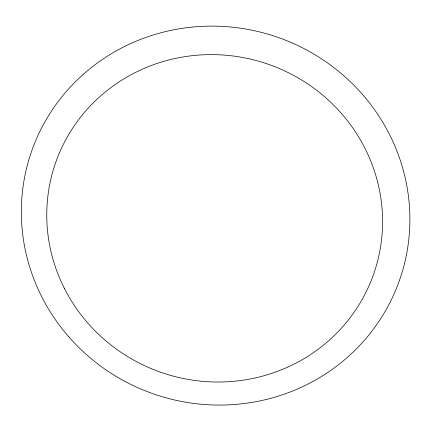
<?xml version="1.0" encoding="UTF-8"?>
<svg xmlns="http://www.w3.org/2000/svg" width="431" height="431" viewBox="0 0 431 431"><rect width="100%" height="100%" fill="white"/><g stroke="black" fill="none" stroke-linecap="round" stroke-linejoin="round"><path stroke-width="0.65" d="M69.008 337.074A194.931 188.805 19.2 0 0 399.316 280.802A194.931 188.805 19.2 0 0 178.509 28.931A194.931 188.805 19.2 0 0 69.008 337.074M64.478 288.565A168.483 163.117 19.2 0 0 354.788 311.247A168.483 163.117 19.2 0 0 224.729 55.136A168.483 163.117 19.2 0 0 64.478 288.565"/></g></svg>
